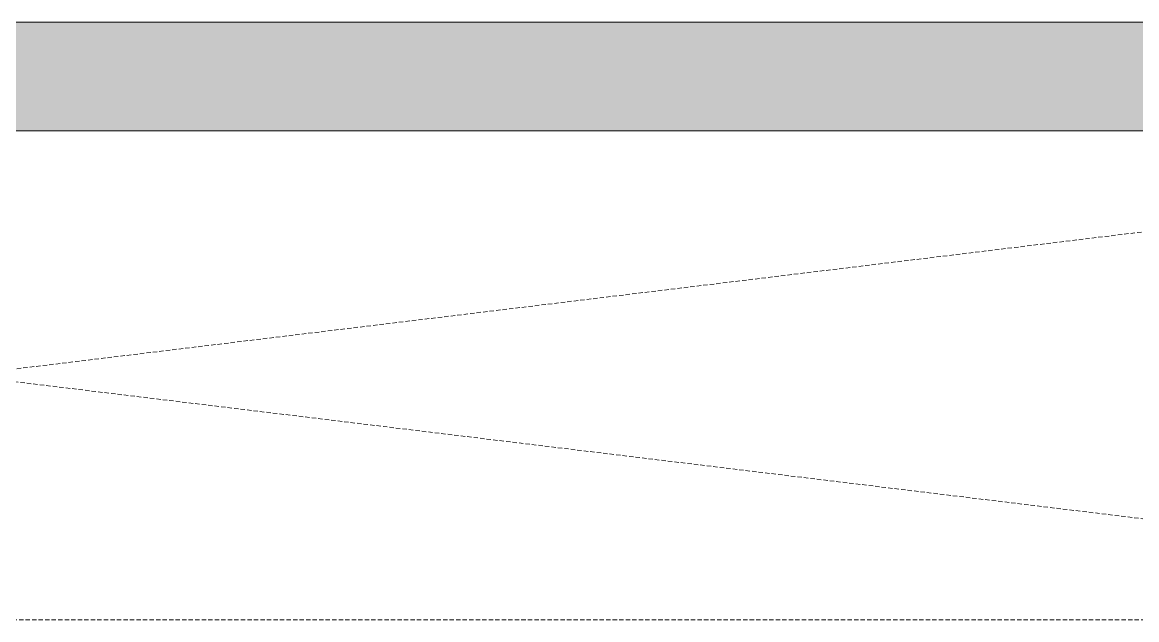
# Model space of a CAD drawing. Header units: centimetres. Extents: x -5566 to 5867, y -120 to 4683.
# Drawn here: x -2164.5 to -2062, y 1755.5 to 1810.5 of the extents above; entities that cross this region are included whole.
import ezdxf

# ---------------------------------------------------------------- set-up
doc = ezdxf.new("R2010")
doc.units = ezdxf.units.CM
doc.linetypes.add('Hidden_2', pattern=[0.6, 0.4, -0.2])
for name, color, linetype, lineweight in [('A-FLOR-OVHD', 1, 'Hidden_2', 18), ('A-WALL-PATT', 111, 'Continuous', 20), ('I-WALL', 2, 'Continuous', 13)]:
    doc.layers.add(name, color=color, linetype=linetype, lineweight=lineweight)

msp = doc.modelspace()

# ---------------------------------------------------------------- hatches: boundary and pattern name
at = {"layer": 'A-WALL-PATT', "lineweight": 13}
msp.add_hatch(color=256, dxfattribs=at).paths.add_polyline_path([(-2357.5, 1800.49), (-1989.5, 1800.49), (-1989.5, 1810.49), (-2357.5, 1810.49)], flags=0)

# ---------------------------------------------------------------- linework, layer by layer
at = {"layer": 'A-FLOR-OVHD'}
for p, q in [((-1985, 1800.49), (-2355, 1800.49)), ((-1985, 1755.49), (-2355, 1800.49)), ((-2355, 1755.49), (-1985, 1800.49)), ((-2355, 1755.49), (-1985, 1755.49))]:
    msp.add_line(p, q, dxfattribs=at)
at = {"layer": 'I-WALL', "lineweight": 20}
for p, q in [((-1967.5, 1810.49), (-2357.5, 1810.49)), ((-2357.5, 1800.49), (-1989.5, 1800.49))]:
    msp.add_line(p, q, dxfattribs=at)

doc.saveas('drawing.dxf')
